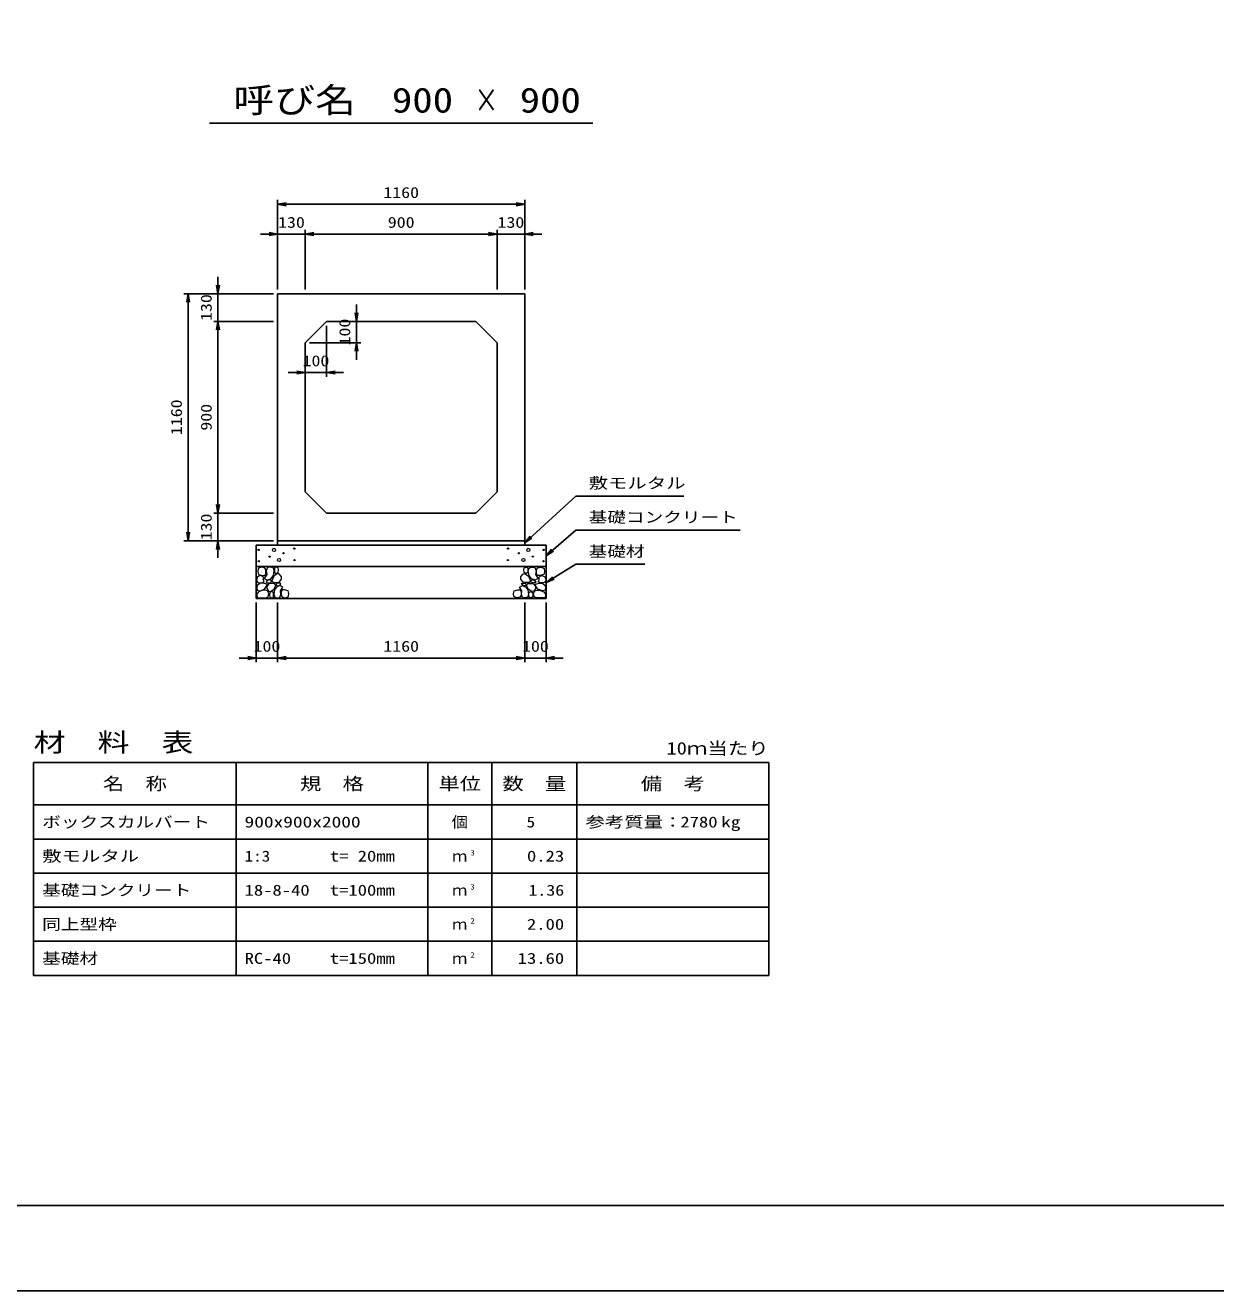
# Model space of a CAD drawing. Units: millimetres at full size. Extents: x 0 to 16820, y 0 to 11880.
# Drawn here: x 5646 to 11233, y 0 to 5940 of the extents above; entities that cross this region are included whole.
import ezdxf
from ezdxf.enums import TextEntityAlignment as Align

# ---------------------------------------------------------------- set-up
doc = ezdxf.new("R2010")
doc.units = ezdxf.units.MM
for name, color, linetype, lineweight in [('D-DCR-HCHn', 4, 'Continuous', 9), ('D-MTR-FRAM', 7, 'Continuous', 25), ('D-MTR-LINE', 7, 'Continuous', 25), ('D-STR-DIM', 7, 'Continuous', 25), ('D-STR-STRn', 1, 'Continuous', 25), ('D-STR-TXT', 7, 'Continuous', 25), ('D-TTL', 2, 'Continuous', 25), ('D-TTL-TXT', 7, 'Continuous', 25)]:
    doc.layers.add(name, color=color, linetype=linetype, lineweight=lineweight)
doc.layers.add('D-MTR', color=7, linetype='Continuous')
doc.layers.add('D-MTR-TXT', color=7, linetype='Continuous')
doc.styles.add('ＭＳ ゴシック', font='')
doc.styles.get('ＭＳ ゴシック').set_extended_font_data('MS Gothic')

# ---------------------------------------------------------------- blocks, each defined once
blk = doc.blocks.new('open_arrow')
at = {"color": 0, "linetype": 'Continuous', "lineweight": -2}
blk.add_lwpolyline([(7.5, 1.25), (0, 0), (7.5, -1.25)], dxfattribs=at)

msp = doc.modelspace()

# ---------------------------------------------------------------- linework, layer by layer
at = {"layer": 'D-DCR-HCHn'}
for points in [[(6768.399, 3393.696), (6752.796, 3397.163), (6738.928, 3390.228), (6737.194, 3374.626), (6740.661, 3362.491), (6757.997, 3357.29), (6770.132, 3357.29), (6775.333, 3365.958), (6775.333, 3385.028)], [(6782.267, 3395.429), (6777.067, 3379.827), (6778.8, 3362.491), (6766.665, 3343.421), (6782.267, 3334.753), (6799.603, 3343.421), (6810.005, 3357.29), (6813.472, 3379.827), (6810.005, 3391.962), (6799.603, 3397.163)], [(6815.206, 3391.962), (6815.206, 3371.159), (6823.874, 3365.958), (6832.542, 3371.159), (6834.275, 3383.294), (6832.542, 3393.696), (6820.407, 3397.163)], [(8004.794, 3391.962), (8004.794, 3371.159), (7996.126, 3365.958), (7987.458, 3371.159), (7985.725, 3383.294), (7987.458, 3393.696), (7999.593, 3397.163)], [(8037.733, 3395.429), (8042.933, 3379.827), (8041.2, 3362.491), (8053.335, 3343.421), (8037.733, 3334.753), (8020.397, 3343.421), (8009.995, 3357.29), (8006.528, 3379.827), (8009.995, 3391.962), (8020.397, 3397.163)], [(8051.601, 3393.696), (8067.204, 3397.163), (8081.072, 3390.228), (8082.806, 3374.626), (8079.339, 3362.491), (8062.003, 3357.29), (8049.868, 3357.29), (8044.667, 3365.958), (8044.667, 3385.028)], [(6735.46, 3350.356), (6730.26, 3334.753), (6737.194, 3324.352), (6754.53, 3322.618), (6766.366, 3327.699), (6761.464, 3339.954), (6764.932, 3346.889), (6757.997, 3353.823), (6747.596, 3357.29)], [(6785.735, 3334.753), (6777.067, 3327.819), (6780.534, 3322.618), (6792.669, 3322.618), (6797.87, 3324.352), (6801.337, 3331.286), (6796.136, 3336.487)], [(6811.739, 3353.823), (6803.071, 3333.02), (6810.005, 3324.352), (6830.808, 3324.352), (6839.476, 3327.819), (6848.144, 3339.954), (6848.144, 3350.356), (6839.476, 3364.224), (6829.074, 3365.958)], [(8008.261, 3353.823), (8016.929, 3333.02), (8009.995, 3324.352), (7989.192, 3324.352), (7980.524, 3327.819), (7971.856, 3339.954), (7971.856, 3350.356), (7980.524, 3364.224), (7990.926, 3365.958)], [(8034.265, 3334.753), (8042.933, 3327.819), (8039.466, 3322.618), (8027.331, 3322.618), (8022.13, 3324.352), (8018.663, 3331.286), (8023.864, 3336.487)], [(8084.54, 3350.356), (8089.74, 3334.753), (8082.806, 3324.352), (8065.47, 3322.618), (8053.634, 3327.699), (8058.536, 3339.954), (8055.068, 3346.889), (8062.003, 3353.823), (8072.404, 3357.29)], [(6768.366, 3292.757), (6781.208, 3312.019), (6779.603, 3316.834), (6761.946, 3321.65), (6745.894, 3320.045), (6734.658, 3310.414), (6733.052, 3299.177), (6734.658, 3287.941), (6747.499, 3284.731)], [(6774.787, 3252.627), (6786.023, 3257.443), (6789.234, 3273.494), (6782.813, 3284.731), (6771.577, 3287.941), (6757.13, 3286.336), (6741.078, 3279.915), (6733.052, 3270.284), (6733.052, 3259.048), (6737.868, 3252.627), (6757.13, 3254.232)], [(6813.311, 3292.757), (6821.337, 3312.019), (6814.916, 3320.045), (6795.654, 3320.045), (6787.628, 3316.834), (6779.603, 3305.598), (6779.603, 3295.967), (6787.628, 3283.125), (6797.259, 3281.52)], [(6810.101, 3257.443), (6810.101, 3276.705), (6802.075, 3281.52), (6794.049, 3276.705), (6792.444, 3265.469), (6794.049, 3255.837), (6805.285, 3252.627)], [(6840.599, 3254.232), (6845.415, 3268.679), (6843.81, 3284.731), (6855.046, 3302.388), (6840.599, 3310.414), (6824.548, 3302.388), (6814.916, 3289.546), (6811.706, 3268.679), (6814.916, 3257.443), (6824.548, 3252.627)], [(6837.389, 3310.414), (6845.415, 3316.834), (6842.204, 3321.65), (6830.968, 3321.65), (6826.153, 3320.045), (6822.942, 3313.624), (6827.758, 3308.808)], [(6853.441, 3255.837), (6867.887, 3252.627), (6880.729, 3259.048), (6882.334, 3273.494), (6879.124, 3284.731), (6863.072, 3289.546), (6851.836, 3289.546), (6847.02, 3281.52), (6847.02, 3263.863)], [(7966.559, 3255.837), (7952.113, 3252.627), (7939.271, 3259.048), (7937.666, 3273.494), (7940.876, 3284.731), (7956.928, 3289.546), (7968.164, 3289.546), (7972.98, 3281.52), (7972.98, 3263.863)], [(7979.401, 3254.232), (7974.585, 3268.679), (7976.19, 3284.731), (7964.954, 3302.388), (7979.401, 3310.414), (7995.452, 3302.388), (8005.084, 3289.546), (8008.294, 3268.679), (8005.084, 3257.443), (7995.452, 3252.627)], [(7982.611, 3310.414), (7974.585, 3316.834), (7977.796, 3321.65), (7989.032, 3321.65), (7993.847, 3320.045), (7997.058, 3313.624), (7992.242, 3308.808)], [(8006.689, 3292.757), (7998.663, 3312.019), (8005.084, 3320.045), (8024.346, 3320.045), (8032.372, 3316.834), (8040.397, 3305.598), (8040.397, 3295.967), (8032.372, 3283.125), (8022.741, 3281.52)], [(8009.899, 3257.443), (8009.899, 3276.705), (8017.925, 3281.52), (8025.951, 3276.705), (8027.556, 3265.469), (8025.951, 3255.837), (8014.715, 3252.627)], [(8045.213, 3252.627), (8033.977, 3257.443), (8030.766, 3273.494), (8037.187, 3284.731), (8048.423, 3287.941), (8062.87, 3286.336), (8078.922, 3279.915), (8086.948, 3270.284), (8086.948, 3259.048), (8082.132, 3252.627), (8062.87, 3254.232)], [(8051.634, 3292.757), (8038.792, 3312.019), (8040.397, 3316.834), (8058.054, 3321.65), (8074.106, 3320.045), (8085.342, 3310.414), (8086.948, 3299.177), (8085.342, 3287.941), (8072.501, 3284.731)]]:
    msp.add_lwpolyline(points, close=True, dxfattribs=at)
for centre, radius in [((6740.727, 3477.43), 3), ((6792.292, 3445.761), 3), ((6813.336, 3477.43), 7.5), ((6857.708, 3461.639), 3), ((6908.131, 3483.481), 3), ((7911.869, 3483.481), 3), ((7962.292, 3461.639), 3), ((8006.664, 3477.43), 7.5), ((8027.708, 3445.761), 3), ((8079.273, 3477.43), 3), ((6741.869, 3423.919), 3), ((6836.664, 3429.97), 7.5), ((6909.273, 3429.97), 3), ((7910.727, 3429.97), 3), ((7983.336, 3429.97), 7.5), ((8078.131, 3423.919), 3)]:
    msp.add_circle(centre, radius, dxfattribs=at)
at = {"layer": 'D-MTR-FRAM'}
for p, q in [((5685, 2480), (9135, 2480)), ((5685, 2480), (5685, 1480)), ((9135, 2480), (9135, 1480)), ((5685, 1480), (9135, 1480))]:
    msp.add_line(p, q, dxfattribs=at)
at = {"layer": 'D-MTR-LINE'}
for p, q in [((6635, 2480), (6635, 1480)), ((7535, 2480), (7535, 1480)), ((7835, 2480), (7835, 1480)), ((8235, 2480), (8235, 1480)), ((5685, 2280), (9135, 2280)), ((5685, 2120), (9135, 2120)), ((5685, 1960), (9135, 1960)), ((5685, 1800), (9135, 1800)), ((5685, 1640), (9135, 1640))]:
    msp.add_line(p, q, dxfattribs=at)
at = {"layer": 'D-STR-DIM'}
for p, q in [((6830, 4700), (6830, 5120)), ((7990, 4700), (7990, 5120)), ((6830, 5100), (7990, 5100)), ((6750, 4960), (7040, 4960)), ((6830, 4700), (6830, 4980)), ((6960, 4700), (6960, 4980)), ((6960, 4700), (6960, 4980)), ((6960, 4960), (7860, 4960)), ((7780, 4960), (8070, 4960)), ((7860, 4700), (7860, 4980)), ((7860, 4700), (7860, 4980)), ((7990, 4700), (7990, 4980)), ((6550, 4470), (6550, 4760)), ((6810, 4680), (6390, 4680)), ((6410, 3520), (6410, 4680)), ((6810, 4680), (6530, 4680)), ((7200, 4370), (7200, 4630)), ((6810, 4550), (6530, 4550)), ((6810, 4550), (6530, 4550)), ((6550, 3650), (6550, 4550)), ((7060, 4530), (7060, 4290)), ((7080, 4550), (7220, 4550)), ((6960, 4430), (6960, 4290)), ((6980, 4450), (7220, 4450)), ((7140, 4310), (6880, 4310)), ((6550, 3440), (6550, 3730)), ((6810, 3650), (6530, 3650)), ((6810, 3650), (6530, 3650)), ((6810, 3520), (6390, 3520)), ((6810, 3520), (6530, 3520)), ((6730, 3230), (6730, 2950)), ((6830, 3230), (6830, 2950)), ((6830, 3230), (6830, 2950)), ((7990, 3230), (7990, 2950)), ((7990, 3230), (7990, 2950)), ((8090, 3230), (8090, 2950)), ((6910, 2970), (6650, 2970)), ((6830, 2970), (7990, 2970)), ((7910, 2970), (8170, 2970))]:
    msp.add_line(p, q, dxfattribs=at)
at = {"layer": 'D-STR-STRn'}
for p, q in [((6830, 4680), (7990, 4680)), ((6830, 3520), (6830, 4680)), ((7990, 4680), (7990, 3520)), ((6960, 4450), (7060, 4550)), ((7060, 4550), (7760, 4550)), ((7760, 4550), (7860, 4450)), ((6960, 3750), (6960, 4450)), ((7860, 4450), (7860, 3750)), ((7060, 3650), (6960, 3750)), ((7860, 3750), (7760, 3650)), ((7760, 3650), (7060, 3650)), ((7990, 3520), (6830, 3520)), ((6830, 3520), (6830, 3500)), ((7990, 3520), (7990, 3500)), ((6730, 3250), (6730, 3500)), ((6730, 3500), (8090, 3500)), ((8090, 3500), (8090, 3250)), ((6730, 3400), (8090, 3400)), ((6730, 3250), (8090, 3250))]:
    msp.add_line(p, q, dxfattribs=at)
at = {"layer": 'D-STR-TXT'}
for points in [[(7990, 3510), (8230, 3730), (8270, 3730), (8736.65, 3730)], [(8090, 3450), (8230, 3570), (8270, 3570), (9000.305, 3570)], [(8090, 3325), (8230, 3410), (8270, 3410), (8552.944, 3410)]]:
    msp.add_lwpolyline(points, dxfattribs=at)
at = {"layer": 'D-TTL'}
for points in [[(0, 0), (16820, 0), (16820, 11880), (0, 11880)], [(400, 400), (16420, 400), (16420, 11480), (400, 11480)]]:
    msp.add_lwpolyline(points, close=True, dxfattribs=at)
at = {"layer": 'D-TTL-TXT'}
msp.add_line((6510, 5480), (8310, 5480), dxfattribs=at)

# ---------------------------------------------------------------- block references
at = {"layer": 'D-STR-DIM', "xscale": 5.33, "yscale": 5.33}
for p in [(6830, 5100), (6960, 4960), (6960, 4960), (7990, 4960), (7060, 4310), (6830, 2970), (6830, 2970), (8090, 2970)]:
    msp.add_blockref('open_arrow', p, dxfattribs=at)
for p, rotation in [((7990, 5100), 180), ((6830, 4960), 180), ((7860, 4960), 180), ((7860, 4960), 180), ((6550, 4680), 90), ((6410, 4680), 270), ((7200, 4550), 90), ((6550, 4550), 270), ((6550, 4550), 270), ((7200, 4450), 270), ((6960, 4310), 180), ((6550, 3650), 90), ((6550, 3650), 90), ((6410, 3520), 90), ((6550, 3520), 270), ((6730, 2970), 180), ((7990, 2970), 180), ((7990, 2970), 180)]:
    msp.add_blockref('open_arrow', p, dxfattribs=dict(at, rotation=rotation))
at = {"layer": 'D-STR-TXT', "xscale": 5.33, "yscale": 5.33}
for p, rotation in [((7990, 3510), 42.5), ((8090, 3450), 40.6), ((8090, 3325), 31.3)]:
    msp.add_blockref('open_arrow', p, dxfattribs=dict(at, rotation=rotation))

# ---------------------------------------------------------------- texts
at = {"layer": 'D-MTR', "style": 'ＭＳ ゴシック', "width": 1.25}
msp.add_text('材\u3000料\u3000表', height=87.98, dxfattribs=at).set_placement((5685, 2504), align=Align.BOTTOM_LEFT)
at = {"layer": 'D-MTR', "style": 'ＭＳ ゴシック', "width": 1.2}
msp.add_text('10ｍ当たり', height=58.65, dxfattribs=at).set_placement((9135, 2499.333), align=Align.BOTTOM_RIGHT)
at = {"layer": 'D-MTR-TXT', "style": 'ＭＳ ゴシック'}
for s, height, width, p in [('名\u3000称', 58.65, 1.25, (6160, 2380)), ('規\u3000格', 58.65, 1.25, (7085, 2380)), ('単位', 58.65, 1.25, (7685, 2380)), ('数\u3000量', 58.65, 1.25, (8035, 2380)), ('備\u3000考', 58.65, 1.25, (8685, 2380)), ('個', 51.32, 1.1, (7685, 2200))]:
    msp.add_text(s, height=height, dxfattribs=dict(at, width=width)).set_placement(p, align=Align.MIDDLE_CENTER)
for s, width, p in [('ボックスカルバート', 1.25, (5725, 2200)), ('900x900x2000', 1.3, (6675, 2200)), ('参考質量：    kg', 1.3, (8275, 2200)), ('敷モルタル', 1.3, (5725, 2040)), ('1:3', 1.15, (6675, 2040)), ('t= 20mm', 1.25, (7075, 2040)), ('基礎コンクリート', 1.25, (5725, 1880)), ('18-8-40', 1.25, (6675, 1880)), ('t=100mm', 1.25, (7075, 1880)), ('同上型枠', 1.25, (5725, 1720)), ('基礎材', 1.25, (5725, 1560)), ('RC-40', 1.25, (6675, 1560)), ('t=150mm', 1.25, (7075, 1560))]:
    msp.add_text(s, height=51.32, dxfattribs=dict(at, width=width)).set_placement(p, align=Align.MIDDLE_LEFT)
for s, width, p in [('5', 1.15, (8038.553, 2200)), ('2780', 1.25, (8895, 2200)), ('0.23', 1.25, (8175, 2040)), ('1.36', 1.2, (8175, 1880)), ('2.00', 1.25, (8175, 1720)), ('13.60', 1.25, (8175, 1560))]:
    msp.add_text(s, height=51.32, dxfattribs=dict(at, width=width)).set_placement(p, align=Align.MIDDLE_RIGHT)
for p in [(7685, 2040), (7685, 1880), (7685, 1720), (7685, 1560)]:
    msp.add_text('ｍ', height=51.32, dxfattribs=at).set_placement(p, align=Align.MIDDLE_CENTER)
at = {"layer": 'D-MTR-TXT', "style": 'ＭＳ ゴシック', "width": 1.15}
for s, p in [('3', (7735, 2035.333)), ('3', (7735, 1875.333)), ('2', (7735, 1715.333)), ('2', (7735, 1555.333))]:
    msp.add_text(s, height=25.66, dxfattribs=at).set_placement(p, align=Align.BOTTOM_LEFT)
at = {"layer": 'D-STR-DIM', "style": 'ＭＳ ゴシック', "width": 1.2}
for s, p in [('1160', (7410, 5155)), ('130', (6895, 5015)), ('900', (7410, 5015)), ('130', (7925, 5015)), ('100', (7010, 4365)), ('100', (6780, 3025)), ('1160', (7410, 3025)), ('100', (8040, 3025))]:
    msp.add_text(s, height=51.32, dxfattribs=at).set_placement(p, align=Align.MIDDLE_CENTER)
for s, p in [('130', (6495, 4615)), ('100', (7145, 4500)), ('1160', (6355, 4100)), ('900', (6495, 4100)), ('130', (6495, 3585))]:
    msp.add_text(s, height=51.32, rotation=90, dxfattribs=at).set_placement(p, align=Align.MIDDLE_CENTER)
at = {"layer": 'D-STR-TXT', "style": 'ＭＳ ゴシック'}
for s, width, p in [('敷モルタル', 1.3, (8290, 3750)), ('基礎コンクリート', 1.25, (8290, 3590)), ('基礎材', 1.25, (8290, 3430))]:
    msp.add_text(s, height=51.32, dxfattribs=dict(at, width=width)).set_placement(p, align=Align.BOTTOM_LEFT)
at = {"layer": 'D-TTL-TXT', "style": 'ＭＳ ゴシック'}
for s, width, p in [('呼び名', 1.2, (6910, 5495)), ('900', 1.2, (7510, 5495)), ('900', 1.2, (8110, 5495)), ('×', 0.7, (7810, 5495))]:
    msp.add_text(s, height=117.3, dxfattribs=dict(at, width=width)).set_placement(p, align=Align.BOTTOM_CENTER)

doc.saveas('drawing.dxf')
